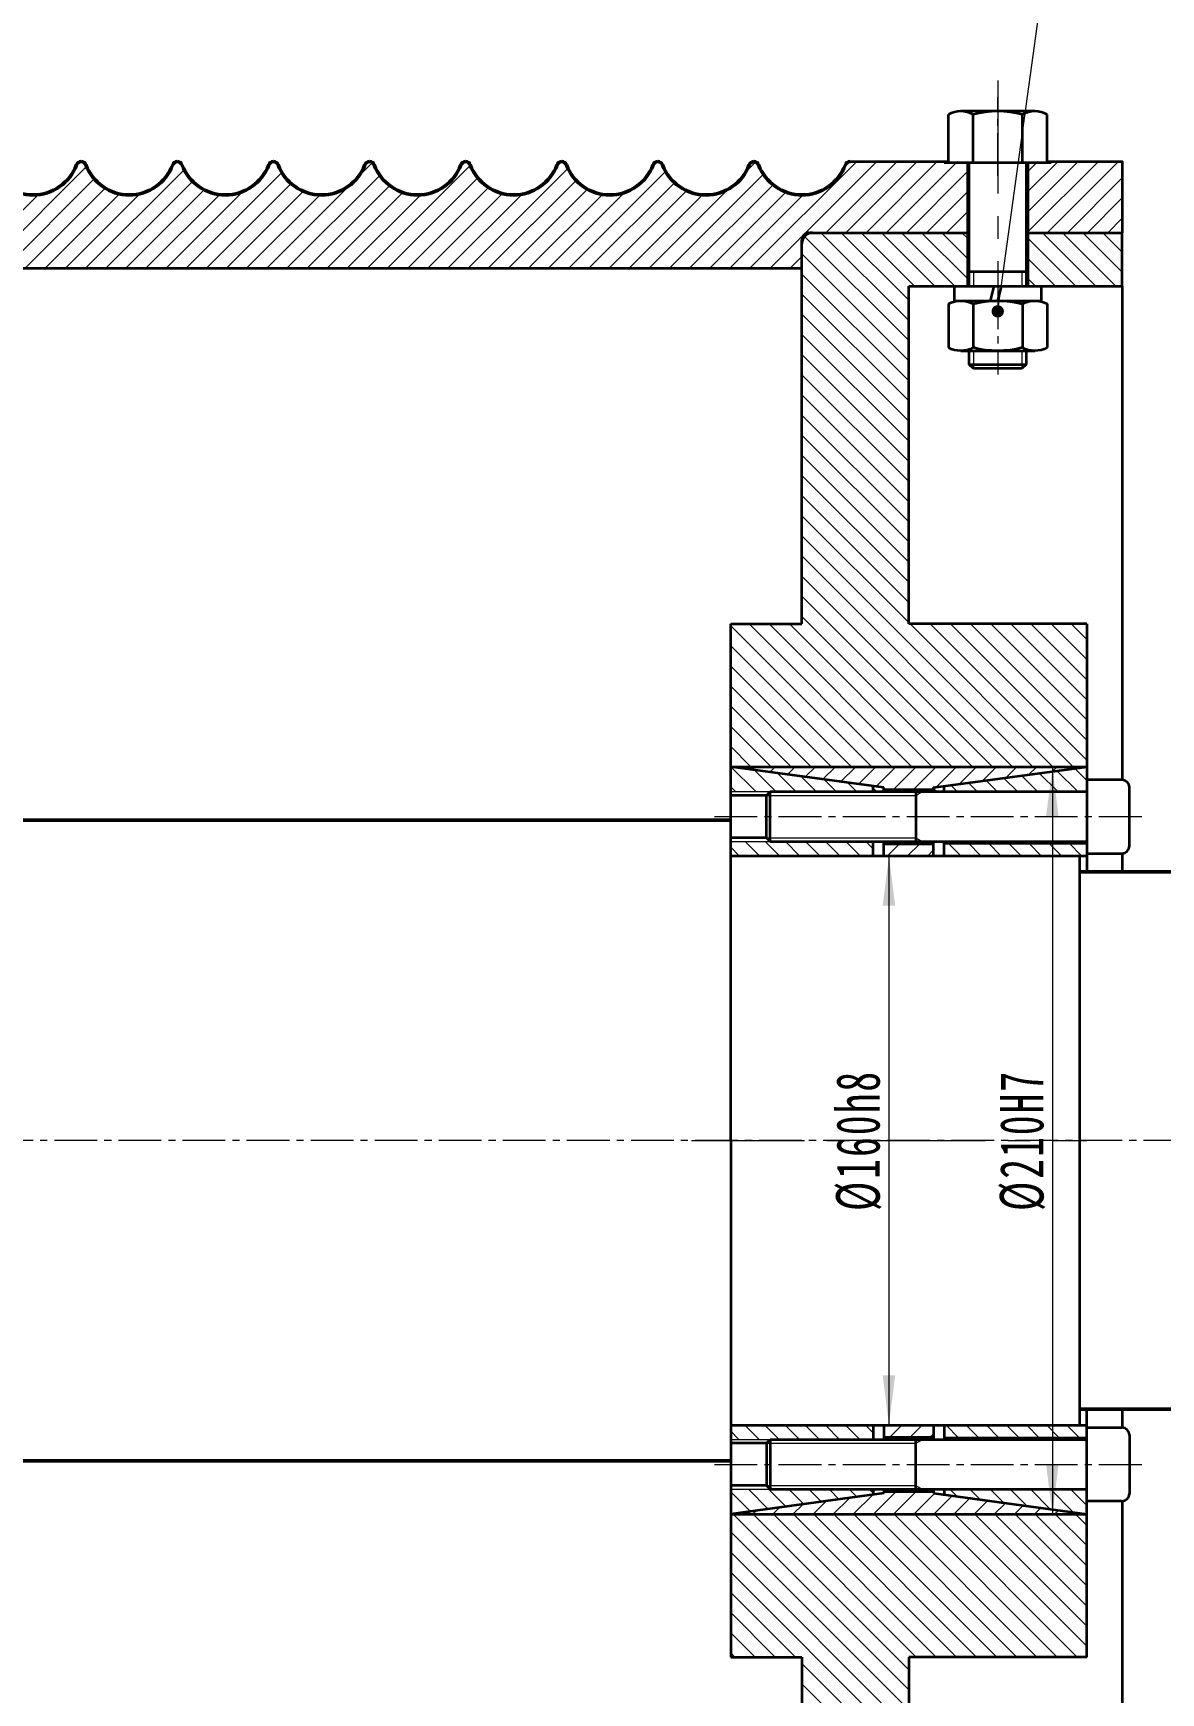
# Model space of a CAD drawing. Header units: millimetres. Extents: x 105 to 3049, y -499 to 1580.
# Drawn here: x 1308.2 to 1625, y 492.8 to 959 of the extents above; entities that cross this region are included whole.
import ezdxf

# ---------------------------------------------------------------- set-up
doc = ezdxf.new("R2010")
doc.units = ezdxf.units.MM
doc.linetypes.add('CENTER', pattern=[50.799999713897705, 31.75, -6.349999904632568, 6.349999904632568, -6.349999904632568])
doc.linetypes.add('点画线', pattern=[18, 12, -2, 2, -2])
doc.layers.get('0').update_dxf_attribs({"lineweight": 35})
for name, color, linetype, lineweight in [('中心线', 1, 'CENTER', 15), ('中心线层', 1, '点画线', 18), ('剖面线层', 4, 'Continuous', 18), ('尺寸线层', 3, 'Continuous', 18), ('粗实线', 7, 'Continuous', 50), ('粗实线层', 7, 'Continuous', 35), ('细实线', 7, 'Continuous', 18), ('细实线层', 7, 'Continuous', 18)]:
    doc.layers.add(name, color=color, linetype=linetype, lineweight=lineweight)
doc.styles.add('标准', font='', dxfattribs={"width": 0.667})
doc.styles.get('标准').set_extended_font_data('宋体')
doc.dimstyles.new('标准', dxfattribs={"dimscale": 3.5, "dimtxt": 3.5, "dimasz": 4, "dimexe": 2, "dimexo": 0, "dimtad": 1, "dimdsep": 46, "dimtxsty": '标准', "dimblk": '_CAXARROW', "dimcen": 0, "dimdle": 6, "dimazin": 2, "dimtfac": 0.7071067811865475, "dimtdec": 3, "dimtmove": 2, "dimatfit": 3, "dimfxl": 1, "dimfrac": 2, "dimtolj": 1, "dimarcsym": 1})
pattern_1 = [(45, (0, 0), (-2.82842712474619, 2.82842712474619), [])]
pattern_2 = [(135, (0, 0), (-2.82842712474619, -2.82842712474619), [])]

# ---------------------------------------------------------------- blocks, each defined once
blk = doc.blocks.new('*X2')
at = {"layer": '中心线层'}
blk.add_line((0, -4), (0, 18.1), dxfattribs=at)
at = {"layer": '粗实线层'}
for p, q in [((-10.39230484541326, 14.1), (10.39230484541326, 14.1)), ((-13.85640646055102, 0.9282032302755097), (-13.85640646055102, 13.17179676972449)), ((-6.92820323027551, 0.9282032302755097), (-6.92820323027551, 13.17179676972449)), ((6.92820323027551, 0.9282032302755097), (6.92820323027551, 13.17179676972449)), ((13.85640646055102, 0.9282032302755097), (13.85640646055102, 13.17179676972449)), ((-10.39230484541326, 0), (10.39230484541326, 0))]:
    blk.add_line(p, q, dxfattribs=at)
for centre, radius, start, end in [((-10.39230484541326, 7.17179676972449), 6.928203230275511, 60.00000000000021, 120.0000000000001), ((0, -12.22050807568877), 26.32050807568877, 74.73851957513979, 105.26148042486), ((10.39230484541326, 7.17179676972449), 6.928203230275511, 60.00000000000006, 120.0000000000001), ((-10.39230484541326, 6.92820323027551), 6.928203230275511, 239.9999999999999, 299.9999999999998), ((0, 26.32050807568877), 26.32050807568877, 254.7385195751399, 285.2614804248602), ((10.39230484541326, 6.92820323027551), 6.928203230275509, 239.9999999999999, 299.9999999999998)]:
    blk.add_arc(centre, radius, start, end, dxfattribs=at)
blk = doc.blocks.new('*X4')
at = {"layer": '中心线层', "linetype": '点画线', "lineweight": 18}
blk.add_line((0, -3), (0, 7.1), dxfattribs=at)
at = {"layer": '粗实线层'}
for p, q in [((-12.2, 4.1), (12.2, 4.1)), ((-12.2, 0), (-12.2, 4.1)), ((-12.2, 0), (12.2, 0)), ((-1.061158084920335, 0), (-2.159749773887938, 4.1)), ((0.9189898589722549, 0.5305790424601675), (-0.03743360404726803, 4.1)), ((1.061158084920335, 0), (0.9189898589722549, 0.5305790424601675)), ((12.2, 0), (12.2, 4.1))]:
    blk.add_line(p, q, dxfattribs=at)
blk = doc.blocks.new('*X10')
at = {"layer": '尺寸线层', "linetype": 'Continuous'}
for points in [[(1594.499243856432, 752.943152941005), (1596.249243856432, 738.943152941005), (1592.749243856432, 738.943152941005)], [(1594.499243856432, 542.9631529409804), (1596.249243856432, 556.9631529409804), (1592.749243856432, 556.9631529409804)]]:
    blk.add_hatch(color=0, dxfattribs=at).paths.add_polyline_path(points, flags=0)
at = {"layer": '尺寸线层', "color": 0, "linetype": 'Continuous'}
for p, q in [((1570.329001745619, 752.943152941005), (1601.499243856432, 752.943152941005)), ((1594.499243856432, 752.943152941005), (1594.499243856432, 542.9631529409804)), ((1571.806218518061, 542.9631529409804), (1601.499243856432, 542.9631529409804))]:
    blk.add_line(p, q, dxfattribs=at)
at = {"layer": '尺寸线层', "color": 0, "insert": (1586.152525979337, 647.9531524409928), "char_height": 12.25, "width": 73.85627653631309, "attachment_point": 5, "rotation": 90, "line_spacing_factor": 1.150569886022795, "style": '标准'}
blk.add_mtext('\\T1.1;%%C210H7', dxfattribs=at)
blk = doc.blocks.new('_CAXARROW')
blk.add_hatch(color=0).paths.add_polyline_path([(0, 0), (-1, 0.125), (-1, -0.125)], flags=0)
blk = doc.blocks.new('*X11')
at = {"layer": '尺寸线层', "linetype": 'Continuous'}
for points in [[(1548.587979323745, 727.9431529410045), (1550.337979323745, 713.9431529410045), (1546.837979323745, 713.9431529410045)], [(1548.587979323745, 567.9631529409797), (1550.337979323745, 581.9631529409797), (1546.837979323745, 581.9631529409797)]]:
    blk.add_hatch(color=0, dxfattribs=at).paths.add_polyline_path(points, flags=0)
at = {"layer": '尺寸线层', "color": 0, "linetype": 'Continuous'}
for p, q in [((1532.383700682544, 727.9431529410045), (1555.587979323745, 727.9431529410045)), ((1548.587979323745, 727.9431529410045), (1548.587979323745, 567.9631529409797)), ((1533.364753042868, 567.9631529409797), (1555.587979323745, 567.9631529409797))]:
    blk.add_line(p, q, dxfattribs=at)
at = {"layer": '尺寸线层', "color": 0, "insert": (1540.138607815365, 647.9531524409921), "char_height": 12.25, "width": 73.85627653631263, "attachment_point": 5, "rotation": 90, "line_spacing_factor": 1.150569886022795, "style": '标准'}
blk.add_mtext('\\T1.1;%%C160h8', dxfattribs=at)
blk = doc.blocks.new('*X45')
at = {"layer": '细实线层', "lineweight": 18}
h = blk.add_hatch(color=0, dxfattribs=at)
edge = h.paths.add_edge_path(flags=0)
edge.add_arc((0, 0), 1.75, 0, 360)
at = {"layer": '细实线层', "color": 0}
for p, q in [((0, 0), (42.31980527915016, 304.7355279067218)), ((42.3198052791497, 304.7355279067214), (77.3198052791497, 304.7355279067214)), ((77.3198052791497, 304.7355279067214), (86.0698052791497, 295.9855279067214)), ((94.8198052791497, 304.7355279067214), (86.0698052791497, 295.9855279067214)), ((94.8198052791497, 304.7355279067214), (129.8198052791497, 304.7355279067214)), ((129.8198052791497, 304.7355279067214), (138.5698052791497, 295.9855279067214)), ((147.3198052791497, 304.7355279067214), (138.5698052791497, 295.9855279067214)), ((147.3198052791497, 304.7355279067214), (182.3198052791497, 304.7355279067214))]:
    blk.add_line(p, q, dxfattribs=at)
at = {"layer": '细实线层', "color": 0, "lineweight": 18, "char_height": 17.5, "width": 59.5, "attachment_point": 8, "line_spacing_factor": 1.150569886022795, "style": '标准'}
for s, insert in [('\\T1.1;16', (59.8198052791497, 309.9855279067214)), ('\\T1.1;17', (112.3198052791497, 309.9855279067214)), ('\\T1.1;18', (164.8198052791497, 309.9855279067214))]:
    blk.add_mtext(s, dxfattribs=dict(at, insert=insert))
blk = doc.blocks.new('*X51')
at = {"layer": '尺寸线层', "linetype": 'Continuous'}
for points in [[(255.6689249842652, 258.9961863097117), (269.6689249842652, 260.7461863097117), (269.6689249842652, 257.2461863097117)], [(1871.320836802993, 258.9961863097117), (1857.320836802993, 260.7461863097117), (1857.320836802993, 257.2461863097117)]]:
    blk.add_hatch(color=0, dxfattribs=at).paths.add_polyline_path(points, flags=0)
at = {"layer": '尺寸线层', "color": 0, "linetype": 'Continuous'}
for p, q in [((255.6689249842652, 647.9465883365392), (255.6689249842652, 251.9961863097117)), ((1871.320836802993, 647.953152940994), (1871.320836802993, 251.9961863097117)), ((255.6689249842652, 258.9961863097117), (1871.320836802993, 258.9961863097117))]:
    blk.add_line(p, q, dxfattribs=at)
at = {"layer": '尺寸线层', "color": 0, "insert": (1063.494881393629, 267.3086863097117), "char_height": 12.25, "width": 46.41351173184376, "attachment_point": 5, "line_spacing_factor": 1.150569886022795, "style": '标准'}
blk.add_mtext('\\T1.1;1616', dxfattribs=at)

msp = doc.modelspace()

# ---------------------------------------------------------------- hatches: boundary and pattern name
at = {"layer": '剖面线层'}
h = msp.add_hatch(dxfattribs=at)
h.set_pattern_fill('无图案', color=256, scale=4, angle=45, style=0, pattern_type=0)
h.set_pattern_definition(pattern_1)
edge = h.paths.add_edge_path(flags=0)
edge.add_line((1164.15096359743, 892.9531529409893), (1164.15096359743, 899.8062944265308))
edge.add_line((1164.15096359743, 899.8062944265308), (1164.15096359743, 917.1761413723876))
edge.add_arc((1173.150963597452, 926.5569728915422), 12.99999999965957, 226.1869385380185, 339.6768631725231)
edge.add_arc((1186.65096359759, 921.5569728918289), 1.396180049122213, 90.00000000980668, 159.6768631727205, ccw=False)
edge.add_arc((1186.65096359743, 921.5569728922115), 1.396180048777865, 20.32313682687601, 90, ccw=False)
edge.add_arc((1200.15096359735, 926.556972892115), 13.00000000000199, 200.3231368296861, 339.6768631703152)
edge.add_arc((1213.65096359759, 921.5569728918281), 1.396180049123034, 90.00000000980668, 159.6768631726832, ccw=False)
edge.add_arc((1213.650963597429, 921.5569728922109), 1.396180048778547, 20.323136826895677, 89.99999999999068, ccw=False)
edge.add_arc((1227.15096359735, 926.556972892115), 13.00000000000196, 200.3231368296856, 339.6768631703148)
edge.add_arc((1240.65096359759, 921.5569728918285), 1.396180049122094, 90.00000000980668, 159.6768631727336, ccw=False)
edge.add_arc((1240.65096359743, 921.5569728922125), 1.396180048777865, 20.32313682687601, 90, ccw=False)
edge.add_arc((1254.15096359735, 926.5569728921151), 13.00000000000199, 200.3231368296861, 339.6768631703152)
edge.add_arc((1267.65096359759, 921.5569728918293), 1.396180049122702, 90.0000000097881, 159.6768631726931, ccw=False)
edge.add_arc((1267.65096359743, 921.5569728922126), 1.396180048777751, 20.323136826879193, 90.0000000000187, ccw=False)
edge.add_arc((1281.15096359735, 926.5569728921154), 13.00000000000211, 200.3231368296875, 339.6768631703139)
edge.add_arc((1294.65096359759, 921.5569728918299), 1.396180049122544, 90.00000000980668, 159.6768631727106, ccw=False)
edge.add_arc((1294.65096359743, 921.5569728922128), 1.396180048777978, 20.323136826884593, 90.0000000000187, ccw=False)
edge.add_arc((1308.15096359735, 926.5569728921155), 13.00000000000196, 200.3231368296856, 339.6768631703148)
edge.add_arc((1321.65096359759, 921.5569728918292), 1.396180049123034, 90.00000000980668, 159.6768631726832, ccw=False)
edge.add_arc((1321.65096359743, 921.5569728922127), 1.396180048778092, 20.323136826876976, 90, ccw=False)
edge.add_arc((1335.15096359735, 926.5569728921155), 13.00000000000199, 200.3231368296861, 339.6768631703152)
edge.add_arc((1348.65096359759, 921.5569728918302), 1.396180049121999, 90.00000000977877, 159.6768631727172, ccw=False)
edge.add_arc((1348.65096359743, 921.556972892213), 1.396180048777865, 20.32313682687601, 89.99999999999068, ccw=False)
edge.add_arc((1362.15096359735, 926.5569728921165), 13.00000000000199, 200.3231368296861, 339.6768631703152)
edge.add_arc((1375.65096359759, 921.5569728918299), 1.396180049122189, 90.00000000982533, 159.67686317275, ccw=False)
edge.add_arc((1375.65096359743, 921.5569728922128), 1.396180048777978, 20.323136826872712, 89.99999999999068, ccw=False)
edge.add_arc((1389.15096359735, 926.5569728921165), 13.00000000000207, 200.3231368296871, 339.6768631703134)
edge.add_arc((1402.650963597589, 921.55697289183), 1.396180049121857, 90.00000000982538, 159.6768631727599, ccw=False)
edge.add_arc((1402.65096359743, 921.5569728922133), 1.396180048777637, 20.32313682688789, 90.0000000000187, ccw=False)
edge.add_arc((1416.15096359735, 926.5569728921165), 13.00000000000199, 200.3231368296861, 339.6768631703152)
edge.add_arc((1429.65096359759, 921.55697289183), 1.396180049122268, 90.00000000981612, 159.6768631727412, ccw=False)
edge.add_arc((1429.650963597429, 921.5569728922128), 1.396180048777978, 20.323136826889026, 90.00000000000932, ccw=False)
edge.add_arc((1443.15096359735, 926.5569728921163), 13.00000000000199, 200.3231368296861, 339.6768631703152)
edge.add_arc((1456.650963597589, 921.5569728918312), 1.396180049122134, 90.00000000979742, 159.6768631727292, ccw=False)
edge.add_arc((1456.650963597429, 921.5569728922134), 1.396180048778206, 20.323136826890106, 90, ccw=False)
edge.add_arc((1470.15096359735, 926.5569728921163), 13.00000000000199, 200.3231368296861, 339.6768631703152)
edge.add_arc((1483.65096359759, 921.5569728918316), 1.396180049122094, 90.00000000979742, 159.6768631727336, ccw=False)
edge.add_arc((1483.650963597429, 921.5569728922138), 1.396180048777751, 20.32313682687152, 90, ccw=False)
edge.add_arc((1497.15096359735, 926.5569728921162), 13.00000000000199, 200.3231368296861, 339.6768631703152)
edge.add_arc((1510.650963597589, 921.5569728918315), 1.396180049121873, 90.00000000983471, 159.6768631727849, ccw=False)
edge.add_arc((1510.650963597429, 921.5569728922135), 1.396180048778206, 20.323136826885786, 90, ccw=False)
edge.add_arc((1524.15096359735, 926.5569728921176), 13.00000000000199, 200.3231368296861, 339.6768631703152)
edge.add_arc((1537.650963597588, 921.5569728918313), 1.396180049122402, 90.00000000983471, 159.6768631727532, ccw=False)
edge.add_line((1537.65096359735, 922.9531529409957), (1565.294557136879, 922.9531529409948))
edge.add_line((1565.294557136879, 922.9531529409948), (1570.650963597428, 922.9531529409938))
edge.add_line((1570.650963597428, 922.9531529409957), (1570.65096359743, 902.953152940992))
edge.add_line((1570.650963597428, 902.953152940992), (1527.150916123678, 902.953152940992))
edge.add_line((1527.150916123678, 902.953152940992), (1526.150998093967, 902.953152940992))
edge.add_arc((1526.150963592944, 900.9531529457732), 1.999999995516077, 89.9999997328961, 180)
edge.add_line((1524.15096359743, 900.9531551672359), (1524.15096359743, 899.9531496293708))
edge.add_line((1524.15096359743, 899.9531496293708), (1524.15096359743, 892.953152940992))
edge.add_line((1524.150963597432, 892.953152940992), (1164.15096359743, 892.9531529409893))
h = msp.add_hatch(dxfattribs=at)
h.set_pattern_fill('无图案', color=256, scale=4, angle=45, style=0, pattern_type=0)
h.set_pattern_definition(pattern_1)
h.paths.add_polyline_path([(1587.65096359743, 902.953152940992), (1587.65096359743, 912.7520005032671), (1587.65096359743, 922.9531529409938), (1593.007370057979, 922.9531529409929), (1614.15096359743, 922.9531529409929), (1614.15096359743, 902.9531529409929)], flags=0)
h = msp.add_hatch(dxfattribs=at)
h.set_pattern_fill('无图案', color=256, scale=4, angle=135, style=0, pattern_type=0)
h.set_pattern_definition(pattern_2)
h.paths.add_polyline_path([(1504.150963597428, 731.9431529410026), (1504.150963597428, 729.1516799591759), (1504.150963597428, 727.9431529410044), (1544.150963597428, 727.9431529410044), (1544.150963597428, 731.9431529410035), (1515.200963597428, 731.9431529410026)], flags=0)
h.paths.add_polyline_path([(1504.150963597428, 752.9431529410024), (1504.150963597428, 747.7977586704951), (1504.150963597428, 745.9431529410026), (1515.200963597429, 745.9431529410035), (1544.150963597428, 745.9431529410044), (1547.150963597428, 745.9431529410035), (1547.150963597428, 746.5631529410043), (1547.150963597428, 747.0631529410043), (1509.150963597428, 752.2594320107703)], flags=0)
h = msp.add_hatch(dxfattribs=at)
h.set_pattern_fill('无图案', color=256, scale=4, angle=45, style=0, pattern_type=0)
h.set_pattern_definition(pattern_1)
h.paths.add_polyline_path([(1547.150963597428, 731.3231529410045), (1547.150963597428, 730.3237191924586), (1547.150963597428, 727.9431529410044), (1561.150963597428, 727.9431529410044), (1561.150963597428, 731.3231529410045)], flags=0)
h.paths.add_polyline_path([(1509.150963597428, 752.2594320107703), (1526.974331506495, 749.8221900734384), (1547.150963597428, 747.0631529410043), (1547.150963597428, 746.5631529410043), (1561.150963597428, 746.5631529410043), (1561.150963597428, 747.0631529410043), (1599.150963597428, 752.2594320107714), (1599.150963597428, 752.9431529410035), (1509.150963597428, 752.9431529410024)], flags=0)
h = msp.add_hatch(dxfattribs=at)
h.set_pattern_fill('无图案', color=256, scale=4, angle=135, style=0, pattern_type=0)
h.set_pattern_definition(pattern_2)
h.paths.add_polyline_path([(1599.150963597426, 752.2594320107714), (1575.094115536081, 748.9697979037778), (1561.150963597428, 747.0631529410043), (1561.150963597428, 746.5631529410043), (1561.150963597428, 745.9431529410053), (1564.150963597428, 745.9431529410053), (1604.150963597428, 745.9431529410065), (1604.150963597428, 749.2781529410065), (1604.150963597428, 752.9431529410035)], flags=0)
h.paths.add_polyline_path([(1564.150963597428, 731.4431529410053), (1564.150963597428, 729.5778760440066), (1564.150963597428, 727.9431529410044), (1602.150963597432, 727.9431529410047), (1604.150963597428, 727.9431529410047), (1604.150963597428, 728.6092390996271), (1604.150963597428, 731.4431529410065)], flags=0)
h = msp.add_hatch(dxfattribs=at)
h.set_pattern_fill('无图案', color=256, scale=4, angle=135, style=0, pattern_type=0)
h.set_pattern_definition(pattern_2)
h.paths.add_polyline_path([(1504.150963597431, 563.9631529409803), (1504.150963597431, 566.7546259228079), (1504.150963597431, 567.9631529409794), (1544.150963597431, 567.9631529409794), (1544.150963597431, 563.9631529409803), (1515.20096359743, 563.9631529409803)], flags=0)
h.paths.add_polyline_path([(1504.150963597431, 542.9631529409803), (1504.150963597431, 548.1085472114887), (1504.150963597431, 549.9631529409803), (1515.200963597432, 549.9631529409803), (1544.150963597431, 549.9631529409794), (1547.150963597431, 549.9631529409803), (1547.150963597431, 549.3431529409795), (1547.150963597431, 548.8431529409795), (1509.150963597431, 543.6468738712133)], flags=0)
h = msp.add_hatch(dxfattribs=at)
h.set_pattern_fill('无图案', color=256, scale=4, angle=45, style=0, pattern_type=0)
h.set_pattern_definition(pattern_1)
h.paths.add_polyline_path([(1547.150963597431, 564.5831529409793), (1547.150963597431, 565.5825866895252), (1547.150963597431, 567.9631529409794), (1561.150963597431, 567.9631529409794), (1561.150963597431, 564.5831529409793)], flags=0)
h.paths.add_polyline_path([(1509.150963597431, 543.6468738712133), (1526.974331506497, 546.0841158085454), (1547.150963597431, 548.8431529409795), (1547.150963597431, 549.3431529409795), (1561.150963597431, 549.3431529409795), (1561.150963597431, 548.8431529409795), (1599.150963597431, 543.6468738712133), (1599.150963597431, 542.9631529409803), (1509.150963597431, 542.9631529409803)], flags=0)
h = msp.add_hatch(dxfattribs=at)
h.set_pattern_fill('无图案', color=256, scale=4, angle=135, style=0, pattern_type=0)
h.set_pattern_definition(pattern_2)
h.paths.add_polyline_path([(1599.150963597429, 543.6468738712133), (1575.094115536083, 546.936507978206), (1561.150963597431, 548.8431529409795), (1561.150963597431, 549.3431529409795), (1561.150963597431, 549.9631529409794), (1564.150963597431, 549.9631529409794), (1604.150963597431, 549.9631529409778), (1604.150963597431, 546.6281529409787), (1604.150963597431, 542.9631529409805)], flags=0)
h.paths.add_polyline_path([(1564.150963597431, 564.4631529409794), (1564.150963597431, 566.3284298379781), (1564.150963597431, 567.9631529409794), (1602.150963597434, 567.9631529409805), (1604.150963597431, 567.9631529409805), (1604.150963597431, 567.2970667823581), (1604.150963597431, 564.4631529409778)], flags=0)
h = msp.add_hatch(dxfattribs=at)
h.set_pattern_fill('无图案', color=256, scale=4, angle=135, style=0, pattern_type=0)
h.set_pattern_definition(pattern_2)
h.paths.add_polyline_path([(1587.650963597435, 392.9531529409919), (1587.650963597435, 399.9321552809301), (1587.650963597435, 407.953152940991), (1591.350963597437, 407.953152940991), (1614.150963597435, 407.9531529409912), (1614.150963597435, 392.9531529409921)], flags=0)
edge = h.paths.add_edge_path(flags=0)
edge.add_line((1504.150963597431, 502.8540223885861), (1504.150963597431, 514.2858922919208))
edge.add_line((1504.150963597431, 514.2858922919208), (1504.150963597431, 542.9631529409803))
edge.add_line((1504.150963597431, 542.9631529409803), (1509.150963597431, 542.9631529409803))
edge.add_line((1509.150963597431, 542.9631529409803), (1599.150963597431, 542.9631529409803))
edge.add_line((1599.150963597431, 542.9631529409803), (1604.150963597432, 542.9631529409805))
edge.add_line((1604.150963597431, 542.9631529409805), (1604.150963597432, 502.8540223885873))
edge.add_line((1604.150963597432, 502.8540223885873), (1554.150963597431, 502.8540223885871))
edge.add_line((1554.150963597431, 502.8540223885871), (1554.150963597435, 407.953152940991))
edge.add_line((1554.150963597435, 407.953152940991), (1566.950963597434, 407.953152940991))
edge.add_line((1566.950963597434, 407.953152940991), (1570.650963597435, 407.953152940991))
edge.add_line((1570.650963597435, 407.9531529409919), (1570.650963597435, 392.9531529409919))
edge.add_line((1570.650963597435, 392.9531529409919), (1527.150916116256, 392.9531529409919))
edge.add_arc((1527.150963599394, 395.9531529425762), 3.000000001960814, 179.9999999999989, 269.99999993225674, ccw=False)
edge.add_line((1524.150963597433, 395.9531513426496), (1524.150963597433, 402.953152940991))
edge.add_line((1524.150963597433, 402.953152940991), (1524.150963597431, 502.8540223885861))
edge.add_line((1524.150963597432, 502.8540223885861), (1504.150963597432, 502.8540223885861))

# ---------------------------------------------------------------- linework, layer by layer
at = {"layer": '中心线'}
for p, q in [((1579.15096359743, 945.711816144421), (1579.15096359743, 859.9798573823333)), ((1493.082802039112, 647.9531529409919), (1604.150963597432, 647.9531529409921))]:
    msp.add_line(p, q, dxfattribs=at)
at = {"layer": '中心线层'}
for p, q in [((1579.15096359743, 918.9531529409938), (1579.15096359743, 941.0531529409942)), ((1499.599037127201, 738.9431529410031), (1619.752890067659, 738.9431529410069)), ((1499.599037127202, 556.9631529409808), (1619.75289006766, 556.9631529409774))]:
    msp.add_line(p, q, dxfattribs=at)
at = {"layer": '中心线层', "linetype": '点画线', "lineweight": 18}
msp.add_line((1938.125048089048, 647.9465883365467), (495.5910419719053, 647.9465883365431), dxfattribs=at)
at = {"layer": '粗实线'}
for p, q in [((1504.15096359743, 737.9531529409919), (824.1509635974301, 737.9531529409878)), ((1602.15096359743, 723.4531529409921), (1656.320836802995, 723.453152940993)), ((1602.150963597432, 572.4400237321058), (1656.320836802997, 572.4400237321067)), ((1504.150963597431, 557.9400237321029), (824.1509635974305, 557.9400237321015))]:
    msp.add_line(p, q, dxfattribs=at)
for centre, radius, start, end in [((1308.15096359735, 926.5569728921156), 13.00000000000203, 200.3231368296861, 339.6768631703144), ((1321.65096359759, 921.55697289183), 1.396180049122222, 90.00000000979739, 159.6768631727248), ((1321.65096359743, 921.5569728922129), 1.396180048777851, 20.3231368268704, 90), ((1335.15096359735, 926.5569728921156), 13.00000000000202, 200.3231368296862, 339.6768631703145), ((1348.65096359759, 921.55697289183), 1.396180049122222, 90.00000000978807, 159.6768631727128), ((1348.65096359743, 921.5569728922129), 1.396180048777889, 20.32313682688466, 90), ((1362.15096359735, 926.5569728921165), 13.00000000000199, 200.3231368296865, 339.6768631703156), ((1375.65096359759, 921.55697289183), 1.396180049122222, 90.00000000979739, 159.6768631727161), ((1375.65096359743, 921.5569728922129), 1.396180048777863, 20.32313682686716, 90), ((1389.15096359735, 926.5569728921165), 13.00000000000203, 200.3231368296871, 339.6768631703134), ((1402.65096359759, 921.55697289183), 1.396180049122222, 90.00000000980673, 159.6768631727281), ((1402.65096359743, 921.5569728922129), 1.396180048777903, 20.32313682687153, 90), ((1416.15096359735, 926.5569728921165), 13.00000000000199, 200.3231368296861, 339.6768631703153), ((1429.65096359759, 921.55697289183), 1.396180049122222, 90.00000000980673, 159.6768631727368), ((1429.65096359743, 921.5569728922129), 1.396180048777863, 20.32313682687364, 90), ((1443.15096359735, 926.5569728921165), 13.00000000000199, 200.3231368296871, 339.6768631703144), ((1456.65096359759, 921.5569728918309), 1.396180049122222, 90.00000000979739, 159.6768631727292), ((1456.65096359743, 921.5569728922138), 1.396180048777863, 20.3231368268704, 90), ((1470.15096359735, 926.5569728921165), 13.00000000000199, 200.3231368296871, 339.6768631703144), ((1483.65096359759, 921.5569728918309), 1.396180049122222, 90.00000000978807, 159.676863172726), ((1483.65096359743, 921.5569728922138), 1.396180048777863, 20.32313682686829, 90), ((1497.15096359735, 926.5569728921165), 13.00000000000199, 200.3231368296875, 339.6768631703139), ((1510.65096359759, 921.5569728918309), 1.396180049122222, 90.00000000979739, 159.6768631727205), ((1510.65096359743, 921.5569728922138), 1.396180048777863, 20.32313682686505, 90), ((1524.15096359735, 926.5569728921179), 13.00000000000199, 200.3231368296871, 339.6768631703144), ((1537.650963597588, 921.5569728918314), 1.396180049122222, 90.00000000980673, 159.6768631727325)]:
    msp.add_arc(centre, radius, start, end, dxfattribs=at)
at = {"layer": '粗实线层'}
for p, q in [((1589.543268442842, 937.0531529409942), (1568.758658752017, 937.0531529409942)), ((1587.150960712954, 937.0531529409942), (1571.150960712954, 937.0531529409942)), ((1565.294557136879, 922.5531529427568), (1565.294557136879, 936.1249497107189)), ((1572.222760367153, 922.5531529427568), (1572.222760367153, 936.1249497107189)), ((1586.079166827706, 922.5531529427568), (1586.079166827706, 936.1249497107189)), ((1593.00737005798, 922.5531529427568), (1593.00737005798, 936.1249497107189)), ((1537.65096359735, 922.9531529409957), (1565.294557136879, 922.9531529409948)), ((1564.15096359743, 922.5531529425463), (1564.15096359743, 922.9531529409948)), ((1594.15096359743, 922.5531529425463), (1564.15096359743, 922.5531529425463)), ((1570.650963597428, 922.5531529425463), (1570.65096359743, 887.9531529409929)), ((1587.15096359743, 922.5531529425463), (1587.15096359743, 887.9531529409929)), ((1587.65096359743, 922.5531529425463), (1587.65096359743, 887.9531529409929)), ((1593.00737005798, 922.9531529409936), (1614.15096359743, 922.9531529409929)), ((1594.15096359743, 922.5531529425463), (1594.15096359743, 922.9531529409923)), ((1524.15096359743, 793.0522834933977), (1524.15096359743, 900.9531551672359)), ((1526.150998093967, 902.953152940992), (1571.15096359743, 902.953152940992)), ((1587.15096359743, 902.953152940992), (1614.15096359743, 902.9531529409929)), ((1614.15096359743, 887.9531529409929), (1614.15096359743, 902.9531529409929)), ((804.1509635974298, 892.9531529409866), (1524.150963597432, 892.953152940992)), ((1587.150963597428, 891.9394468533752), (1571.150963597428, 891.9394468533752)), ((1554.15096359743, 793.0522834933968), (1554.15096359743, 887.9531529409929)), ((1554.15096359743, 887.9531529409929), (1614.15096359743, 887.9531529409929)), ((1614.15096359743, 887.9531529409929), (1614.15096359743, 749.2781529410065)), ((1571.150963597428, 865.9620188992709), (1571.150963597428, 875.6620188992707)), ((1587.150963597428, 875.6620188992707), (1587.150963597428, 865.9620188992709)), ((1571.150963597428, 865.9620188992709), (1587.150963597428, 865.9620188992709)), ((1572.350963597427, 864.7620188992711), (1571.150963597428, 865.9620188992709)), ((1585.950963597428, 864.7620188992711), (1572.350963597427, 864.7620188992711)), ((1587.150963597428, 865.9620188992709), (1585.950963597428, 864.7620188992711)), ((1504.150963597432, 647.9531529409919), (1504.15096359743, 793.0522834933965)), ((1504.15096359743, 793.0522834933965), (1524.15096359743, 793.0522834933977)), ((1604.15096359743, 793.0522834933977), (1554.15096359743, 793.0522834933968)), ((1604.15096359743, 793.0522834933977), (1604.15096359743, 723.4531529409921)), ((1547.15096359743, 747.0631529410043), (1504.15096359743, 752.9431529410024)), ((1504.15096359743, 752.9431529410024), (1604.15096359743, 752.9431529410062)), ((1509.15096359743, 752.2594320107703), (1509.15096359743, 752.9431529410024)), ((1561.150963597428, 747.0631529410043), (1604.150963597428, 752.9431529410035)), ((1599.150963597428, 752.2594320107714), (1599.150963597428, 752.9431529410035)), ((1504.150963597432, 647.9531529409919), (1504.15096359743, 747.8283479487923)), ((1514.15096359743, 744.8931529410024), (1515.200963597431, 745.9431529410026)), ((1515.200963597429, 731.9431529410026), (1515.200963597431, 745.9431529410026)), ((1515.200963597431, 745.9431529410035), (1604.15096359743, 745.9431529410065)), ((1544.15096359743, 745.9431529410035), (1544.15096359743, 747.4563103931337)), ((1547.15096359743, 745.9431529410035), (1547.15096359743, 747.0631529410043)), ((1547.15096359743, 746.5631529410043), (1561.15096359743, 746.5631529410043)), ((1556.15096359743, 745.9431529410044), (1556.15096359743, 731.9431529410044)), ((1561.15096359743, 745.9431529410044), (1561.15096359743, 747.0631529410043)), ((1564.15096359743, 745.9431529410044), (1564.15096359743, 747.4563103931346)), ((1614.083962236871, 749.2781529410065), (1604.15096359743, 749.2781529410065)), ((1616.15096359743, 730.676239099628), (1616.15096359743, 747.212239099628)), ((1514.15096359743, 744.8931529410024), (1504.15096359743, 744.8931529410015)), ((1514.15096359743, 732.9931529410028), (1514.15096359743, 744.8931529410024)), ((1514.15096359743, 732.9931529410019), (1504.15096359743, 732.9931529410019)), ((1514.15096359743, 732.9931529410028), (1515.200963597429, 731.9431529410026)), ((1515.200963597429, 731.9431529410026), (1604.15096359743, 731.9431529410065)), ((1515.200963597429, 731.9431529410035), (1604.15096359743, 731.9431529410065)), ((1544.15096359743, 727.9431529410044), (1544.15096359743, 731.9431529410035)), ((1547.15096359743, 727.9431529410044), (1547.15096359743, 731.9431529410035)), ((1561.15096359743, 727.9431529410044), (1561.15096359743, 731.9431529410044)), ((1564.15096359743, 727.9431529410053), (1564.15096359743, 731.9431529410044)), ((1504.15096359743, 727.9431529410044), (1604.15096359743, 727.9431529410047)), ((1547.15096359743, 731.3231529410045), (1561.15096359743, 731.3231529410045)), ((1564.15096359743, 731.4431529410053), (1604.15096359743, 731.4431529410065)), ((1602.15096359743, 727.9431529410065), (1602.150963597434, 567.9631529409805)), ((1604.15096359743, 728.6092390996271), (1614.083964979759, 728.6092390996271)), ((1614.15096359743, 728.6103252582495), (1614.15096359743, 723.4531529409921)), ((1504.150963597432, 647.9531529409919), (1504.15096359743, 722.9531529409919)), ((1504.150963597432, 647.953152940991), (1504.150963597431, 502.8540223885861)), ((1504.150963597432, 647.953152940991), (1504.150963597432, 548.0779579331906)), ((1504.150963597432, 647.953152940991), (1504.150963597432, 572.953152940991)), ((1604.150963597432, 502.8540223885873), (1604.150963597431, 572.4531529409921)), ((1604.150963597432, 552.9531529409921), (1604.150963597432, 572.4400237321058)), ((1604.150963597432, 502.8540223885873), (1604.150963597432, 572.4400237321058)), ((1614.150963597431, 572.4400237321067), (1614.150963597431, 567.2959806237329)), ((1504.150963597431, 567.9631529409794), (1604.150963597431, 567.9631529409805)), ((1544.150963597431, 567.9631529409794), (1544.150963597431, 563.9631529409803)), ((1547.150963597431, 567.9631529409794), (1547.150963597431, 563.9631529409803)), ((1547.150963597431, 564.5831529409793), (1561.150963597431, 564.5831529409793)), ((1561.150963597431, 567.9631529409794), (1561.150963597431, 563.9631529409794)), ((1564.150963597431, 567.9631529409794), (1564.150963597431, 563.9631529409794)), ((1564.150963597431, 564.4631529409794), (1604.150963597431, 564.4631529409778)), ((1604.150963597431, 567.2970667823581), (1614.08396497976, 567.2970667823572)), ((1616.150963597431, 565.2300667823572), (1616.150963597431, 548.6940667823571)), ((1514.150963597431, 562.913152940981), (1504.150963597431, 562.913152940981)), ((1514.150963597431, 562.913152940981), (1515.20096359743, 563.9631529409803)), ((1514.150963597431, 562.913152940981), (1514.150963597431, 551.0131529409805)), ((1515.20096359743, 563.9631529409803), (1604.150963597431, 563.9631529409787)), ((1515.20096359743, 563.9631529409803), (1604.150963597431, 563.9631529409778)), ((1515.20096359743, 563.9631529409803), (1515.200963597432, 549.9631529409803)), ((1556.150963597431, 549.9631529409794), (1556.150963597431, 563.9631529409794)), ((1514.150963597431, 551.0131529409814), (1504.150963597431, 551.0131529409814)), ((1514.150963597431, 551.0131529409805), (1515.200963597432, 549.9631529409803)), ((1547.150963597431, 548.8431529409795), (1504.150963597431, 542.9631529409803)), ((1515.200963597432, 549.9631529409803), (1604.150963597431, 549.9631529409778)), ((1544.150963597431, 549.9631529409803), (1544.150963597431, 548.4499954888502)), ((1547.150963597431, 549.9631529409803), (1547.150963597431, 548.8431529409795)), ((1547.150963597431, 549.3431529409795), (1561.150963597431, 549.3431529409795)), ((1561.150963597431, 549.9631529409794), (1561.150963597431, 548.8431529409795)), ((1561.150963597431, 548.8431529409795), (1604.150963597431, 542.9631529409805)), ((1564.150963597431, 549.9631529409794), (1564.150963597431, 548.4499954888502)), ((1614.083962236871, 546.6281529409787), (1604.150963597431, 546.6281529409787)), ((1614.150963597431, 546.6281529409778), (1614.150963597433, 407.9531529409912)), ((1504.150963597431, 542.9631529409803), (1604.150963597432, 542.9631529409805)), ((1509.150963597431, 543.6468738712133), (1509.150963597431, 542.9631529409803)), ((1599.150963597431, 543.6468738712133), (1599.150963597431, 542.9631529409803)), ((1504.150963597432, 502.8540223885861), (1524.150963597432, 502.8540223885861)), ((1524.150963597431, 502.8540223885861), (1524.150963597433, 394.9531529362098)), ((1554.150963597431, 502.8540223885871), (1554.150963597435, 407.953152940991)), ((1604.150963597432, 502.8540223885873), (1554.150963597431, 502.8540223885871))]:
    msp.add_line(p, q, dxfattribs=at)
msp.add_lwpolyline([(1594.15096359743, 922.9531529409923), (1614.15096359743, 922.9531529409929), (1614.15096359743, 902.9531529409929)], dxfattribs=at)
for centre, radius, start, end in [((1568.758658752017, 930.1249497107189), 6.928203230275511, 60.00000000000149, 120.0000000000011), ((1579.15096359743, 910.7326448653054), 26.32050807568877, 74.73851957515664, 105.2614804248772), ((1589.543268442842, 930.1249497107189), 6.928203230275511, 60.00000000000522, 120.000000000006), ((1527.150963599389, 899.9531529394068), 3.000000001960871, 90.00000006774327, 180.0000000000022), ((1526.150963592944, 900.9531529457732), 1.999999995516191, 89.9999997328961, 180), ((1614.083963597429, 747.212239099628), 2.067, 3.151318813564229e-12, 90), ((1614.083963597429, 730.676239099628), 2.066999999999098, 270.0000383172006, 359.9999999999937), ((1614.08396359743, 565.2300667823572), 2.066999999999098, 0, 89.99996168278682), ((1614.08396359743, 548.6940667823571), 2.067, 270, 0)]:
    msp.add_arc(centre, radius, start, end, dxfattribs=at)
at = {"layer": '细实线'}
for p, q in [((1504.15096359743, 745.9431529410026), (1515.200963597429, 745.9431529410026)), ((1504.15096359743, 731.9431529410026), (1515.200963597429, 731.9431529410026)), ((1504.150963597431, 563.9631529409803), (1515.20096359743, 563.9631529409803)), ((1504.150963597431, 549.9631529409803), (1515.20096359743, 549.9631529409803))]:
    msp.add_line(p, q, dxfattribs=at)
at = {"layer": '细实线层'}
for p, q in [((1556.15096359743, 744.8931529410042), (1557.969616945378, 745.9431529410044)), ((1514.15096359743, 744.8931529410024), (1556.15096359743, 744.8931529410042)), ((1514.15096359743, 732.9931529410028), (1556.15096359743, 732.9931529410046)), ((1556.15096359743, 732.9931529410046), (1557.969616945378, 731.9431529410044)), ((1514.150963597431, 562.913152940981), (1556.150963597431, 562.9131529409792)), ((1556.150963597431, 562.9131529409792), (1557.969616945378, 563.9631529409794)), ((1514.150963597431, 551.0131529409805), (1556.150963597431, 551.0131529409796)), ((1556.150963597431, 551.0131529409796), (1557.969616945378, 549.9631529409794))]:
    msp.add_line(p, q, dxfattribs=at)

# ---------------------------------------------------------------- dimensions: what is measured, and where the dimension line sits
at = {"layer": '尺寸线层'}
for base, p1, p2, text, picture, middle in [((1594.499243856432, 542.9631529409804), (1570.329001745619, 752.943152941005), (1571.806218518062, 542.9631529409804), '%%C210H7', '*X10', (1594.499243856432, 647.9531529409927)), ((1548.587979323745, 567.9631529409797), (1532.383700682544, 727.9431529410045), (1533.364753042868, 567.9631529409797), '%%C160h8', '*X11', (1548.587979323745, 647.9531529409921))]:
    dim = msp.add_linear_dim(base=base, p1=p1, p2=p2, angle=270, text=text, dimstyle='标准', override={"dimsah": 1, "dimtfill": 1, "dimtzin": 8}, dxfattribs=at)
    dim.commit()
    dim.dimension.update_dxf_attribs({"geometry": picture, "text_midpoint": middle})
dim = msp.add_linear_dim(base=(1871.320836802993, 258.9961863097117), p1=(255.6689249842652, 647.9465883365392), p2=(1871.320836802993, 647.953152940994), text='1616', dimstyle='标准', override={"dimsah": 1, "dimtfac": 1, "dimtfill": 1, "dimtzin": 8}, dxfattribs=at)
dim.commit()
dim.dimension.update_dxf_attribs({"geometry": '*X51', "text_midpoint": (1063.494880893629, 258.9961863097117)})

# ---------------------------------------------------------------- next in the draw order: wipeouts: each hides what was drawn before it
msp.add_wipeout([(1593.007375780969, 882.9249497107154), (1593.007375780969, 875.3876529409908), (1593.007375780969, 875.3876529409908), (1593.0073757809691, 870.6813561712663), (1589.5432741658333, 869.7531529409908), (1589.6641879844885, 869.7542081399004), (1589.785064971623, 869.757373415205), (1589.9058683069354, 869.7626478027314), (1590.02656119256, 869.7700296958496), (1590.147106864275, 869.779516845964), (1590.2674686027003, 869.7911063631964), (1590.3876097444847, 869.8047947172677), (1590.5074936934723, 869.8205777385728), (1590.6270839318515, 869.83845061945), (1590.746344031277, 869.8584079156473), (1590.865237663967, 869.8804435479784), (1590.983728613769, 869.9045508041768), (1591.1017807871926, 869.930722340938), (1591.2193582244015, 869.9589501861591), (1591.3364251101693, 869.9892257413646), (1591.4529457847893, 870.021539784327), (1591.5688847549345, 870.0558824718762), (1591.684206704472, 870.0922433428964), (1591.7988765052182, 870.1306113215145), (1591.9128592276413, 870.1709747204721), (1592.0261201515004, 870.2133212446873), (1592.1386247764199, 870.2576379949983), (1592.250338832402, 870.3039114720938), (1592.3612282902623, 870.3521275806244), (1592.4712593719985, 870.4022716334962), (1592.580398561077, 870.4543283563452), (1592.6886126126433, 870.508281892189), (1592.7958685636488, 870.5641158062583), (1592.9021337428926, 870.6218130910017), (1593.007375780971, 870.6813561712677), (1589.5432741658312, 869.753152940991), (1579.1509693204177, 869.7531529409908), (1579.1509693204177, 869.7531529409908), (1568.7586644750047, 869.7531529409908), (1565.294562859867, 870.6813561712663), (1565.3998048903782, 870.621813095195), (1565.5060700619108, 870.5641158143807), (1565.613326005068, 870.5082819039716), (1565.7215400486557, 870.454328371515), (1565.8306792296328, 870.4022716517774), (1565.9407103031522, 870.3521276017375), (1566.0515997526875, 870.3039114957568), (1566.1633138002428, 870.2576380209258), (1566.2758184166426, 870.2133212725915), (1566.3890793318953, 870.1709747500624), (1566.503062045634, 870.1306113524981), (1566.617731837625, 870.0922433749787), (1566.7330537783434, 870.0558825047599), (1566.8489927396142, 870.0215398177133), (1566.9655134053119, 869.9892257749531), (1567.082580282118, 869.9589502196477), (1567.2001577103329, 869.9307223740237), (1567.318209874738, 869.9045508365551), (1567.4367008155054, 869.8804435793444), (1567.5555944391517, 869.8584079456945), (1567.6748545295336, 869.8384506478723), (1567.7944447588764, 869.8205777650628), (1567.914328698843, 869.8047947415187), (1568.0344698316296, 869.791106384901), (1568.1548315610887, 869.7795168648153), (1568.2753772238764, 869.7700297115412), (1568.3960701006213, 869.762647814957), (1568.5168734271094, 869.7573734236594), (1568.6377504054828, 869.7542081442791), (1568.7586642154477, 869.7531529409908), (1565.294562859867, 870.6813561712663), (1565.294562859867, 875.3876529409907), (1565.294562859867, 875.3876529409907), (1565.294562859867, 882.9249497107152), (1568.758664594213, 883.8531529409909), (1568.6377507715667, 883.8520977440924), (1568.5168737804086, 883.8489324706597), (1568.3960704410429, 883.8436580848655), (1568.27537755134, 883.8362761933389), (1568.1548318755251, 883.8267890446758), (1568.0344701329818, 883.815199528754), (1567.914328987065, 883.8015111758523), (1567.7944450339342, 883.7857281555758), (1567.6748547914044, 883.7678552755858), (1567.5555946878258, 883.747897980135), (1567.4367010509823, 883.7258623484095), (1567.3182100970305, 883.7017550926762), (1567.2001579194653, 883.6755835562399), (1567.0825804781255, 883.647355711204), (1566.9655135882413, 883.6170801560444), (1566.8489929095235, 883.584766112989), (1566.7330539353027, 883.5504234252091), (1566.617731981715, 883.5140625538207), (1566.5030621769472, 883.4756945746983), (1566.3890794505353, 883.4353311751006), (1566.2758185227242, 883.3929846501111), (1566.1633138938914, 883.3486678988924), (1566.0515998340395, 883.3023944207567), (1565.9407103723552, 883.2541783110552), (1565.830679286845, 883.2040342568828), (1565.721540094046, 883.1519775326047), (1565.6133260388156, 883.0980239952052), (1565.5060700842048, 883.042190079455), (1565.3998049014199, 882.9844927929071), (1565.294562859866, 882.9249497107148), (1568.7586644750047, 883.8531529409909), (1579.1509693204177, 883.8531529409909), (1579.1509693204177, 883.8531529409909), (1589.5432741658312, 883.8531529409909), (1593.007375780969, 882.924949710715), (1592.9021337535921, 882.9844927850492), (1592.7958685852539, 883.0421900642359), (1592.6886126453471, 883.0980239731291), (1592.580398605064, 883.1519775041826), (1592.4712594274426, 883.2040342226314), (1592.3612283573273, 883.2541782714982), (1592.2503389112403, 883.3023943764229), (1592.1386248671752, 883.3486678503159), (1592.0261202543047, 883.3929845978315), (1591.9128593426167, 883.4353311196619), (1591.7988766324752, 883.4756945166492), (1591.684206844111, 883.5140624937138), (1591.5688849070452, 883.5504233636008), (1591.4529459494504, 883.5847660504388), (1591.336425287448, 883.6170800931156), (1591.2193584143542, 883.6473556484622), (1591.1017809898651, 883.6755834942529), (1590.9837288291956, 883.7017550320147), (1590.8652378921704, 883.7258622896449), (1590.7463442722697, 883.7478979238409), (1590.6270841856344, 883.7678552223364), (1590.5074939600345, 883.7857281059463), (1590.3876100238044, 883.8015111304179), (1590.2674688947448, 883.8151994880902), (1590.1471071689996, 883.8267890093578), (1590.0265615099097, 883.8362761639409), (1589.9058686368426, 883.8436580619607), (1589.78506531401, 883.8489324548203), (1589.6641883392656, 883.8520977358887)]).dxf.layer = '粗实线层'

# ---------------------------------------------------------------- next in the draw order: linework, layer by layer
at = {"layer": '细实线层', "linetype": 'Continuous', "lineweight": 18}
for p, q in [((1572.350963597427, 869.7531529409913), (1572.350963597427, 864.7488896903848)), ((1572.350963597427, 868.7620188992711), (1572.350963597427, 864.7620188992711)), ((1585.950963597428, 869.7531529409913), (1585.950963597428, 864.7488896903848)), ((1585.950963597428, 868.7620188992711), (1585.950963597428, 864.7620188992711))]:
    msp.add_line(p, q, dxfattribs=at)

# ---------------------------------------------------------------- next in the draw order: block references
at = {"layer": '粗实线层', "xscale": -1, "rotation": 180.0000000000002}
msp.add_blockref('*X2', (1579.150969320418, 883.8531529409908), dxfattribs=at)

# ---------------------------------------------------------------- next in the draw order: wipeouts: each hides what was drawn before it
msp.add_wipeout([(1591.35096359743, 887.953152940991), (1591.35096359743, 885.1476529409911), (1591.35096359743, 885.1476529409911), (1591.35096359743, 883.8531529409909), (1591.35096359743, 883.8531529409909), (1579.15096359743, 883.8531529409909), (1579.15096359743, 883.8531529409909), (1579.1135299933826, 883.8531529409909), (1579.1135299933826, 883.8531529409909), (1576.991213823542, 883.8531529409909), (1576.991213823542, 883.8531529409909), (1566.95096359743, 883.8531529409909), (1566.95096359743, 883.8531529409909), (1566.95096359743, 885.1476529409908), (1566.95096359743, 885.1476529409908), (1566.95096359743, 887.953152940991), (1566.95096359743, 887.953152940991), (1578.0898055125097, 887.953152940991), (1578.0898055125097, 887.953152940991), (1579.15096359743, 887.953152940991), (1579.15096359743, 887.953152940991), (1580.2121216823502, 887.953152940991), (1580.2121216823502, 887.953152940991)]).dxf.layer = '粗实线层'

# ---------------------------------------------------------------- next in the draw order: hatches: boundary and pattern name
at = {"layer": '剖面线层'}
h = msp.add_hatch(dxfattribs=at)
h.set_pattern_fill('无图案', color=256, scale=4, angle=135, style=0, pattern_type=0)
h.set_pattern_definition(pattern_2)
h.paths.add_polyline_path([(1587.65096359743, 902.953152940992), (1587.65096359743, 895.9741506010538), (1587.65096359743, 887.9531529409929), (1591.350963597433, 887.9531529409929), (1614.15096359743, 887.9531529409929), (1614.15096359743, 902.9531529409929)], flags=0)
edge = h.paths.add_edge_path(flags=0)
edge.add_line((1504.150963597428, 793.0522834933965), (1504.150963597428, 781.6204135900628))
edge.add_line((1504.150963597428, 781.6204135900628), (1504.150963597428, 752.9431529410024))
edge.add_line((1504.150963597428, 752.9431529410024), (1509.150963597428, 752.9431529410024))
edge.add_line((1509.150963597428, 752.9431529410024), (1599.150963597428, 752.9431529410035))
edge.add_line((1599.150963597428, 752.9431529410035), (1604.15096359743, 752.9431529410035))
edge.add_line((1604.150963597428, 752.9431529410035), (1604.15096359743, 793.0522834933977))
edge.add_line((1604.15096359743, 793.0522834933977), (1554.150963597428, 793.0522834933968))
edge.add_line((1554.150963597428, 793.0522834933968), (1554.15096359743, 887.9531529409929))
edge.add_line((1554.15096359743, 887.9531529409929), (1566.950963597429, 887.9531529409929))
edge.add_line((1566.950963597429, 887.9531529409929), (1570.65096359743, 887.9531529409929))
edge.add_line((1570.65096359743, 887.9531529409929), (1570.65096359743, 902.953152940992))
edge.add_line((1570.65096359743, 902.953152940992), (1527.150916116251, 902.953152940992))
edge.add_arc((1527.150963599389, 899.953152939407), 3.000000001960871, 90.00000006774331, 180, ccw=False)
edge.add_line((1524.150963597428, 899.9531545393335), (1524.150963597428, 892.953152940992))
edge.add_line((1524.150963597428, 892.953152940992), (1524.150963597428, 793.0522834933968))
edge.add_line((1524.15096359743, 793.0522834933968), (1504.15096359743, 793.0522834933965))

# ---------------------------------------------------------------- next in the draw order: linework, layer by layer
at = {"layer": '粗实线层'}
for p, q in [((1571.15096359743, 887.953152940992), (1571.15096359743, 922.5531529425463)), ((1587.15096359743, 922.5531529425463), (1587.15096359743, 887.9531529409911))]:
    msp.add_line(p, q, dxfattribs=at)
at = {"layer": '细实线层', "linetype": 'Continuous', "lineweight": 18}
for p, q in [((1572.350963597429, 891.9394468533752), (1572.350963597429, 887.9531529409911)), ((1585.950963597429, 891.9394468533752), (1585.950963597429, 887.9531529409911))]:
    msp.add_line(p, q, dxfattribs=at)

# ---------------------------------------------------------------- next in the draw order: block references
at = {"layer": '粗实线层', "xscale": -1, "rotation": 180}
msp.add_blockref('*X4', (1579.15096359743, 887.9531529409911), dxfattribs=at)
at = {"layer": '细实线层'}
msp.add_blockref('*X45', (1579.15096359743, 880.8531529409912), dxfattribs=at)

doc.saveas('drawing.dxf')
